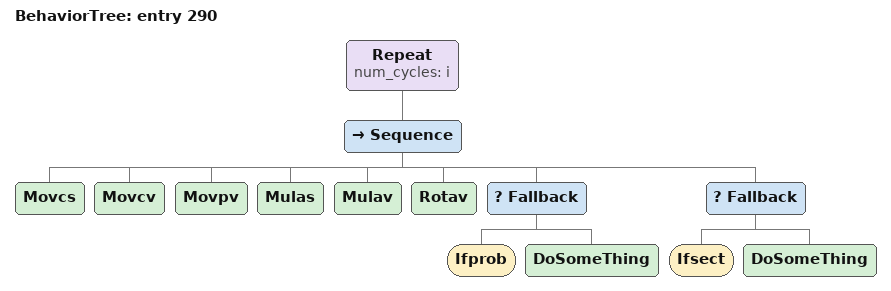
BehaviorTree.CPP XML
<?xml version="1.0" encoding="UTF-8"?>
<root BTCPP_format="4">
  <BehaviorTree ID="entry 290">
    <Repeat num_cycles="i">
      <Sequence>
        <Movcs/>
        <Movcv/>
        <Movpv/>
        <Mulas/>
        <Mulav/>
        <Rotav/>
        <Fallback>
          <Ifprob/>
          <DoSomeThing/>
        </Fallback>
        <Fallback>
          <Ifsect/>
          <DoSomeThing/>
        </Fallback>
      </Sequence>
    </Repeat>
  </BehaviorTree>

</root>
